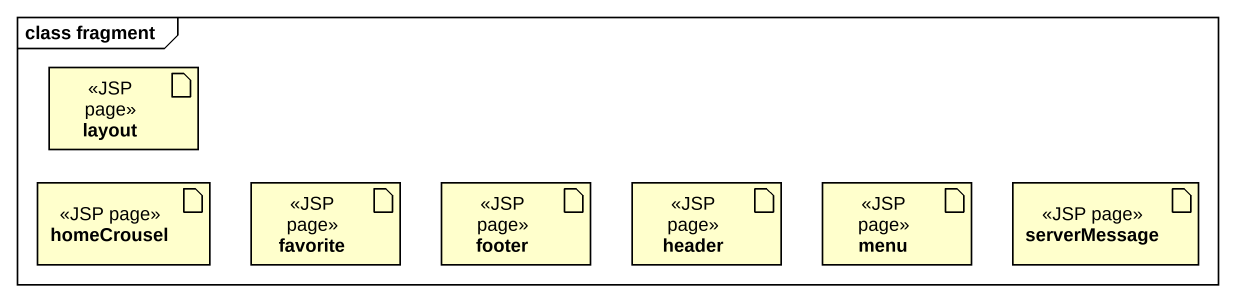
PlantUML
@startuml
mainframe class fragment
artifact layout <<JSP page>>
artifact homeCrousel <<JSP page>>
artifact favorite <<JSP page>>
artifact "footer" as footer_ <<JSP page>>
artifact "header" as header_ <<JSP page>>
artifact menu <<JSP page>>
artifact serverMessage <<JSP page>>
@enduml
